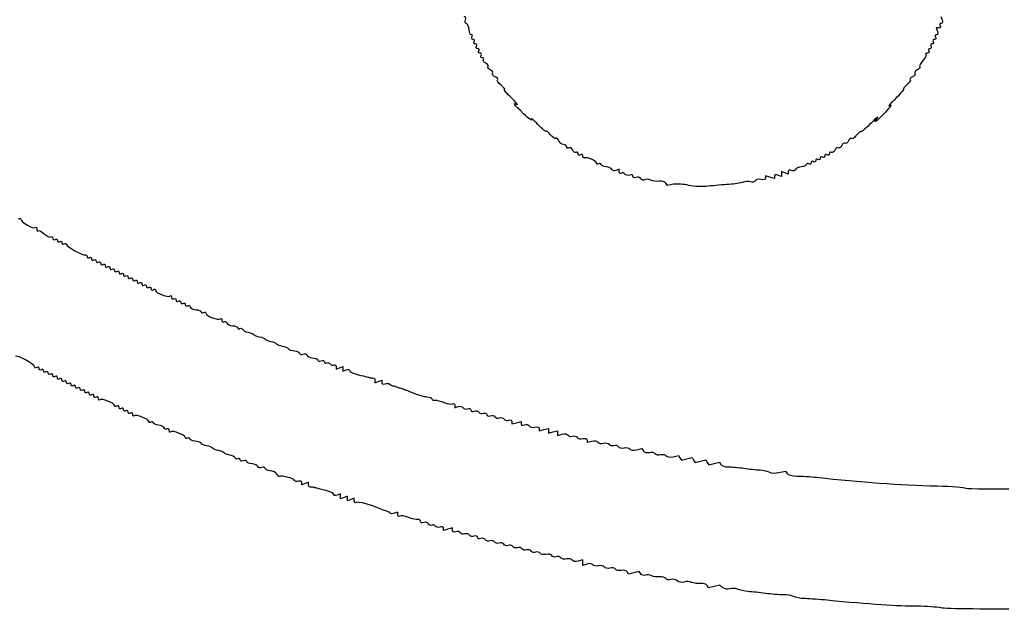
# Model space of a CAD drawing. Extents: x 13 to 550, y 14 to 551.
# Drawn here: x 156.2 to 277.6, y 13.7 to 86.5 of the extents above; entities that cross this region are included whole.
import ezdxf

# ---------------------------------------------------------------- set-up
doc = ezdxf.new("R2010")
doc.units = 0
doc.layers.get('0').update_dxf_attribs({"linetype": 'CONTINUOUS'})

msp = doc.modelspace()

# ---------------------------------------------------------------- linework, layer by layer
at = {"color": 7}
for p, q in [((270.026305, 86.924444), (270.188755, 86.501111)), ((269.790934, 85.513333), (269.461861, 85.513333)), ((269.461861, 85.513333), (269.62431, 85.09)), ((230.293333, 68.075951), (229.888234, 67.920503)), ((230.293333, 67.74688), (230.293333, 68.075951)), ((248.92, 67.087129), (248.355556, 67.234731)), ((248.355556, 67.234731), (248.355556, 66.946018)), ((249.484444, 66.939499), (248.92, 67.087129)), ((249.484444, 67.225503), (249.484444, 66.939499)), ((250.331111, 67.186612), (249.907778, 67.34906)), ((250.754444, 67.631282), (250.331111, 67.793729)), ((250.331111, 67.793729), (250.331111, 67.490171)), ((250.331111, 67.490171), (250.331111, 67.186612)), ((251.177778, 67.468835), (250.754444, 67.631282)), ((251.177778, 67.772393), (251.177778, 67.468835)), ((236.241886, 66.058486), (236.062876, 66.34813)), ((237.007053, 66.20606), (236.241886, 66.058486)), ((238.901111, 66.073556), (238.901111, 66.073556)), ((195.297778, 43.730898), (195.297778, 43.401827)), ((195.721111, 43.564274), (196.144444, 43.726721)), ((196.144444, 43.726721), (196.144444, 43.423163)), ((195.297778, 43.401827), (195.721111, 43.564274)), ((196.144444, 43.423163), (196.144444, 43.119604)), ((196.144444, 43.119604), (196.567778, 43.282052)), ((200.095556, 42.020913), (200.095556, 41.708493)), ((200.095556, 41.708493), (200.518889, 41.87094)), ((200.518889, 41.87094), (200.942222, 42.033388)), ((200.942222, 42.033388), (200.942222, 41.729829)), ((209.973333, 38.93312), (209.973333, 38.604049)), ((209.973333, 38.604049), (210.387627, 38.763025)), ((217.028889, 36.929342), (217.028889, 36.623046)), ((217.028889, 36.623046), (217.593333, 36.770649)), ((217.593333, 36.770649), (218.157778, 36.918279)), ((218.157778, 36.918279), (218.157778, 36.632275)), ((220.415556, 36.065093), (220.415556, 35.77638)), ((220.415556, 35.77638), (220.98, 35.923982)), ((220.98, 35.923982), (221.544444, 36.071612)), ((221.544444, 36.071612), (221.544444, 35.782871)), ((221.544444, 35.782871), (221.544444, 35.494158)), ((221.544444, 35.494158), (222.108889, 35.64176)), ((222.108889, 35.64176), (222.673333, 35.78939)), ((222.673333, 35.78939), (222.673333, 35.500649)), ((222.673333, 35.500649), (222.673333, 35.211935)), ((222.673333, 35.211935), (223.237496, 35.359481)), ((226.342222, 34.653982), (226.342222, 34.365269)), ((226.342222, 34.365269), (226.906384, 34.512814)), ((232.423493, 33.421489), (233.080964, 33.586505)), ((233.080964, 33.586505), (233.271221, 33.278685)), ((236.939049, 32.574823), (237.596519, 32.739838)), ((237.596519, 32.739838), (237.785715, 32.433712)), ((237.785715, 32.433712), (237.974911, 32.127585)), ((237.974911, 32.127585), (238.632382, 32.2926)), ((238.632382, 32.2926), (239.289852, 32.457616)), ((239.289852, 32.457616), (239.479049, 32.151489)), ((239.479049, 32.151489), (239.668245, 31.845363)), ((239.668245, 31.845363), (240.325715, 32.010378)), ((240.325715, 32.010378), (240.983186, 32.175394)), ((240.983186, 32.175394), (241.172382, 31.869267)), ((241.172382, 31.869267), (241.361578, 31.563141)), ((241.361578, 31.563141), (242.019049, 31.728156)), ((242.019049, 31.728156), (242.676519, 31.893171)), ((242.676519, 31.893171), (242.853478, 31.606857)), ((250.028908, 30.616708), (250.84182, 30.79527)), ((250.84182, 30.79527), (251.029761, 30.491176)), ((191.064444, 29.086612), (191.064444, 29.390171)), ((191.487778, 29.24906), (191.064444, 29.086612)), ((191.911111, 29.411507), (191.487778, 29.24906)), ((191.911111, 29.099087), (191.911111, 29.411507)), ((195.862222, 28.000396), (195.438889, 27.837948)), ((195.862222, 27.696837), (195.862222, 28.000396)), ((195.862222, 27.393279), (195.862222, 27.696837)), ((196.285556, 27.555726), (195.862222, 27.393279)), ((196.708889, 27.718173), (196.285556, 27.555726)), ((196.708889, 27.414615), (196.708889, 27.718173)), ((196.708889, 27.111057), (196.708889, 27.414615)), ((197.132222, 27.273504), (196.708889, 27.111057)), ((197.555556, 27.435951), (197.132222, 27.273504)), ((197.555556, 27.10688), (197.555556, 27.435951)), ((202.917778, 25.742618), (202.522037, 25.590754)), ((202.917778, 25.413547), (202.917778, 25.742618)), ((208.562222, 23.477276), (208.562222, 23.76328)), ((209.126667, 23.624907), (208.562222, 23.477276)), ((209.691111, 23.772509), (209.126667, 23.624907)), ((209.691111, 23.466213), (209.691111, 23.772509)), ((225.777778, 19.821398), (225.213616, 19.673852)), ((225.777778, 19.487219), (225.777778, 19.821398)), ((225.777778, 19.153068), (225.777778, 19.487219)), ((226.31847, 19.324687), (225.777778, 19.153068)), ((231.456814, 18.060162), (231.266557, 18.367982)), ((232.114285, 18.225177), (231.456814, 18.060162)), ((232.771755, 18.390193), (232.114285, 18.225177)), ((232.952694, 18.097415), (232.771755, 18.390193)), ((241.334592, 16.366829), (241.149228, 16.666746)), ((242.026516, 16.54048), (241.334592, 16.366829)), ((242.71844, 16.714131), (242.026516, 16.54048)), ((243.102339, 16.395531), (242.71844, 16.714131)), ((270.029573, 13.897243), (270.029714, 13.897356))]:
    msp.add_line(p, q, dxfattribs=at)
for points in [[(211.289384, 86.519343), (211.37488, 86.742157), (211.308236, 86.924444), (211.141273, 86.924444)], [(211.412839, 86.021277), (211.25944, 86.072416), (211.203884, 86.296528), (211.289384, 86.519343)], [(270.188755, 86.501111), (270.278101, 86.268278), (270.220694, 86.077778), (270.061182, 86.077778)], [(211.739266, 85.29749), (211.713132, 85.644426), (211.566238, 85.970138), (211.412839, 86.021277)], [(212.025603, 84.666667), (211.894251, 84.666667), (211.765399, 84.950526), (211.739266, 85.29749)], [(269.62431, 85.09), (269.713656, 84.857167), (269.65625, 84.666667), (269.496738, 84.666667)], [(269.945584, 85.795556), (270.041517, 85.640333), (269.971915, 85.513333), (269.790934, 85.513333)], [(270.061182, 86.077778), (269.90167, 86.077778), (269.849651, 85.950778), (269.945584, 85.795556)], [(212.231111, 84.102222), (212.057567, 84.102222), (211.994067, 84.229222), (212.09, 84.384444)], [(212.09, 84.384444), (212.185933, 84.539667), (212.156954, 84.666667), (212.025603, 84.666667)], [(212.372222, 83.82), (212.468155, 83.975222), (212.404655, 84.102222), (212.231111, 84.102222)], [(212.513333, 83.537778), (212.339789, 83.537778), (212.276289, 83.664778), (212.372222, 83.82)], [(269.098917, 83.82), (269.19485, 83.664778), (269.13135, 83.537778), (268.957806, 83.537778)], [(269.240028, 84.102222), (269.066484, 84.102222), (269.002984, 83.975222), (269.098917, 83.82)], [(269.381139, 84.384444), (269.477072, 84.229222), (269.413572, 84.102222), (269.240028, 84.102222)], [(269.496738, 84.666667), (269.337226, 84.666667), (269.285206, 84.539667), (269.381139, 84.384444)], [(212.654444, 83.255556), (212.750377, 83.410778), (212.686877, 83.537778), (212.513333, 83.537778)], [(212.795556, 82.973333), (212.622011, 82.973333), (212.558511, 83.100333), (212.654444, 83.255556)], [(212.936667, 82.691111), (213.0326, 82.846333), (212.9691, 82.973333), (212.795556, 82.973333)], [(213.077778, 82.408889), (212.904234, 82.408889), (212.840734, 82.535889), (212.936667, 82.691111)], [(268.534473, 82.691111), (268.630406, 82.535889), (268.55324, 82.408889), (268.36298, 82.408889)], [(268.675584, 82.973333), (268.50204, 82.973333), (268.43854, 82.846333), (268.534473, 82.691111)], [(268.816695, 83.255556), (268.912628, 83.100333), (268.849128, 82.973333), (268.675584, 82.973333)], [(268.957806, 83.537778), (268.784262, 83.537778), (268.720762, 83.410778), (268.816695, 83.255556)], [(213.218889, 82.126667), (213.314822, 82.281889), (213.251322, 82.408889), (213.077778, 82.408889)], [(213.36, 81.844444), (213.186456, 81.844444), (213.122956, 81.971444), (213.218889, 82.126667)], [(213.519388, 81.591799), (213.605268, 81.730765), (213.533555, 81.844444), (213.36, 81.844444)], [(213.802843, 81.170441), (213.561061, 81.263236), (213.433508, 81.452833), (213.519388, 81.591799)], [(267.821681, 81.489437), (267.525952, 81.172022), (267.342372, 80.817833), (267.413723, 80.702376)], [(268.18822, 82.237749), (268.282352, 82.1436), (268.11741, 81.806881), (267.821681, 81.489437)], [(268.36298, 82.408889), (268.172726, 82.408889), (268.094085, 82.33187), (268.18822, 82.237749)], [(214.085066, 80.747108), (214.171623, 80.887175), (214.044623, 81.077675), (213.802843, 81.170441)], [(214.367288, 80.323775), (214.125505, 80.416569), (213.998505, 80.607069), (214.085066, 80.747108)], [(214.64951, 79.900441), (214.736068, 80.040508), (214.609068, 80.231008), (214.367288, 80.323775)], [(267.103852, 80.323775), (266.862072, 80.231008), (266.735072, 80.040508), (266.821629, 79.900441)], [(267.413723, 80.702376), (267.485074, 80.586947), (267.345634, 80.416569), (267.103852, 80.323775)], [(214.954237, 79.468472), (214.700079, 79.566008), (214.56295, 79.760403), (214.64951, 79.900441)], [(215.246839, 79.121649), (215.340065, 79.214895), (215.208395, 79.370964), (214.954237, 79.468472)], [(215.700333, 78.432124), (215.357685, 78.718156), (215.153613, 79.028431), (215.246839, 79.121649)], [(266.231915, 79.114029), (266.329329, 79.016634), (266.188757, 78.775842), (265.919531, 78.578992)], [(266.516903, 79.468472), (266.262745, 79.370964), (266.1345, 79.211452), (266.231915, 79.114029)], [(266.821629, 79.900441), (266.90819, 79.760403), (266.771061, 79.566008), (266.516903, 79.468472)], [(216.115813, 77.902731), (216.229949, 77.907811), (216.042985, 78.14612), (215.700333, 78.432124)], [(216.962479, 76.880438), (216.382673, 77.437544), (216.001673, 77.897567), (216.115813, 77.902731)], [(265.430028, 77.984548), (265.430028, 77.854471), (264.922028, 77.255539), (264.301139, 76.653616)], [(265.919531, 78.578992), (265.650305, 78.382114), (265.430028, 78.114624), (265.430028, 77.984548)], [(217.663889, 76.050422), (217.857917, 75.949838), (217.542282, 76.323359), (216.962479, 76.880438)], [(264.301139, 76.653616), (263.68025, 76.051692), (263.42625, 75.729112), (263.736695, 75.9368)], [(218.481464, 74.916707), (217.269579, 76.071928), (217.058906, 76.364056), (217.663889, 76.050422)], [(263.736695, 75.9368), (264.047139, 76.144459), (263.799114, 75.780646), (263.185529, 75.128289)], [(219.444133, 74.224444), (219.558359, 73.991611), (219.125159, 74.303128), (218.481464, 74.916707)], [(220.249332, 73.593593), (219.692245, 74.17339), (219.329903, 74.457278), (219.444133, 74.224444)], [(262.188088, 74.436111), (262.38331, 74.70775), (262.050553, 74.422), (261.448629, 73.801111)], [(263.185529, 75.128289), (262.026668, 73.896248), (261.574653, 73.582558), (262.188088, 74.436111)], [(221.271612, 72.746926), (221.266447, 72.632796), (220.806422, 73.013796), (220.249332, 73.593593)], [(221.801021, 72.331439), (221.515009, 72.674085), (221.276776, 72.861057), (221.271612, 72.746926)], [(261.448629, 73.801111), (260.846708, 73.180222), (260.247793, 72.672222), (260.117709, 72.672222)], [(222.490544, 71.877964), (222.397317, 71.784718), (222.087031, 71.988793), (221.801021, 72.331439)], [(222.837996, 71.583719), (222.740124, 71.838764), (222.58377, 71.971182), (222.490544, 71.877964)], [(258.98821, 71.870344), (258.890795, 71.967739), (258.731295, 71.839497), (258.633764, 71.585356)], [(259.523261, 72.182708), (259.3264, 71.913496), (259.085625, 71.772921), (258.98821, 71.870344)], [(260.117709, 72.672222), (259.987627, 72.672222), (259.720125, 72.451948), (259.523261, 72.182708)], [(223.409084, 71.12), (223.192856, 71.12), (222.935868, 71.328675), (222.837996, 71.583719)], [(223.802222, 70.821127), (223.802222, 70.985493), (223.625308, 71.12), (223.409084, 71.12)], [(224.086437, 70.697908), (223.93012, 70.601276), (223.802222, 70.656732), (223.802222, 70.821127)], [(224.539344, 70.433946), (224.446564, 70.675726), (224.242757, 70.794513), (224.086437, 70.697908)], [(224.960682, 70.15051), (224.821727, 70.06463), (224.632122, 70.192166), (224.539344, 70.433946)], [(256.931795, 70.433946), (256.839017, 70.192166), (256.649412, 70.06463), (256.510457, 70.15051)], [(257.355128, 70.716168), (257.215076, 70.802726), (257.024576, 70.675726), (256.931795, 70.433946)], [(257.778462, 70.99839), (257.685684, 70.756611), (257.495184, 70.629611), (257.355128, 70.716168)], [(258.201795, 71.280613), (258.061742, 71.36717), (257.871242, 71.24017), (257.778462, 70.99839)], [(258.633764, 71.585356), (258.536237, 71.331187), (258.341851, 71.194055), (258.201795, 71.280613)], [(225.213333, 69.991111), (225.213333, 70.16465), (225.09964, 70.23639), (224.960682, 70.15051)], [(225.495556, 69.85), (225.340333, 69.754073), (225.213333, 69.817573), (225.213333, 69.991111)], [(225.777778, 69.72554), (225.777778, 69.889934), (225.650778, 69.945927), (225.495556, 69.85)], [(225.989444, 69.482575), (225.873028, 69.451841), (225.777778, 69.561174), (225.777778, 69.72554)], [(227.471111, 68.826549), (227.471111, 69.107219), (226.386458, 69.587449), (225.989444, 69.482575)], [(254.846667, 69.285556), (254.691444, 69.381483), (254.564444, 69.317983), (254.564444, 69.144444)], [(255.128889, 69.426667), (255.128889, 69.253128), (255.001889, 69.189628), (254.846667, 69.285556)], [(255.411111, 69.567778), (255.255889, 69.663705), (255.128889, 69.600205), (255.128889, 69.426667)], [(255.693333, 69.708889), (255.693333, 69.53535), (255.566333, 69.47185), (255.411111, 69.567778)], [(255.975556, 69.85), (255.820333, 69.945927), (255.693333, 69.882427), (255.693333, 69.708889)], [(256.257778, 69.991111), (256.257778, 69.817573), (256.130778, 69.754073), (255.975556, 69.85)], [(256.510457, 70.15051), (256.371471, 70.23639), (256.257778, 70.16465), (256.257778, 69.991111)], [(227.753333, 68.721111), (227.598111, 68.625184), (227.471111, 68.672625), (227.471111, 68.826549)], [(228.035556, 68.656708), (228.035556, 68.788054), (227.908556, 68.817038), (227.753333, 68.721111)], [(228.666376, 68.370365), (228.319426, 68.396612), (228.035556, 68.525362), (228.035556, 68.656708)], [(229.390166, 68.043947), (229.339033, 68.197363), (229.013326, 68.344232), (228.666376, 68.370365)], [(229.888234, 67.920503), (229.665428, 67.83499), (229.441299, 67.890559), (229.390166, 68.043947)], [(251.582877, 67.920503), (251.360074, 68.005988), (251.177778, 67.939356), (251.177778, 67.772393)], [(252.080945, 68.043947), (252.029812, 67.890559), (251.805683, 67.83499), (251.582877, 67.920503)], [(252.804735, 68.370365), (252.457785, 68.344119), (252.132078, 68.197363), (252.080945, 68.043947)], [(253.435556, 68.656708), (253.435556, 68.525362), (253.151685, 68.396499), (252.804735, 68.370365)], [(253.717778, 68.721111), (253.562556, 68.817038), (253.435556, 68.788054), (253.435556, 68.656708)], [(254, 68.862222), (254, 68.688684), (253.873, 68.625184), (253.717778, 68.721111)], [(254.282222, 69.003333), (254.127, 69.099261), (254, 69.035761), (254, 68.862222)], [(254.564444, 69.144444), (254.564444, 68.970906), (254.437444, 68.907406), (254.282222, 69.003333)], [(230.556054, 67.580171), (230.411559, 67.490876), (230.293333, 67.565778), (230.293333, 67.74688)], [(230.988427, 67.468044), (230.895119, 67.619005), (230.700552, 67.669466), (230.556054, 67.580171)], [(231.572373, 67.352531), (231.34451, 67.26507), (231.081732, 67.317056), (230.988427, 67.468044)], [(231.986667, 67.207948), (231.986667, 67.374911), (231.800233, 67.439963), (231.572373, 67.352531)], [(232.381453, 67.055887), (232.16432, 66.972547), (231.986667, 67.040929), (231.986667, 67.207948)], [(232.965399, 66.901314), (232.861361, 67.069631), (232.598587, 67.139199), (232.381453, 67.055887)], [(233.430795, 66.76596), (233.278863, 66.672065), (233.069435, 66.732968), (232.965399, 66.901314)], [(234.187405, 66.728594), (233.923197, 66.843035), (233.582724, 66.859856), (233.430795, 66.76596)], [(247.822963, 66.796553), (247.530036, 66.873176), (247.208469, 66.803326), (247.108368, 66.641359)], [(248.355556, 66.946018), (248.355556, 66.787212), (248.11589, 66.719958), (247.822963, 66.796553)], [(249.907778, 67.34906), (249.674944, 67.438411), (249.484444, 67.382813), (249.484444, 67.225503)], [(235.275823, 66.579157), (234.941398, 66.546899), (234.45161, 66.614153), (234.187405, 66.728594)], [(236.062876, 66.34813), (235.964422, 66.507445), (235.610248, 66.611387), (235.275823, 66.579157)], [(238.901111, 66.073556), (238.280222, 66.227593), (237.427897, 66.287255), (237.007053, 66.20606)], [(241.3, 65.966255), (240.6015, 65.871203), (239.522, 65.919491), (238.901111, 66.073556)], [(243.84, 66.194376), (243.1415, 66.163952), (241.9985, 66.06128), (241.3, 65.966255)], [(245.603889, 66.457266), (245.33225, 66.343107), (244.5385, 66.224799), (243.84, 66.194376)], [(246.512072, 66.505864), (246.284211, 66.593297), (245.875528, 66.571424), (245.603889, 66.457266)], [(247.108368, 66.641359), (247.008269, 66.479392), (246.739935, 66.418404), (246.512072, 66.505864)], [(156.068889, 61.947778), (156.224111, 62.043705), (156.351111, 62.015088), (156.351111, 61.884165)], [(156.351111, 61.884165), (156.351111, 61.544934), (157.928945, 60.656357), (158.145954, 60.873358)], [(158.145954, 60.873358), (158.245347, 60.972756), (158.326667, 60.884647), (158.326667, 60.677778)], [(158.326667, 60.677778), (158.326667, 60.470824), (158.403685, 60.378509), (158.49782, 60.47263)], [(158.49782, 60.47263), (158.591956, 60.56678), (158.928689, 60.401821), (159.246116, 60.106108)], [(159.246116, 60.106108), (159.563545, 59.810368), (159.931027, 59.635023), (160.06274, 59.716416)], [(160.06274, 59.716416), (160.194456, 59.797809), (160.302222, 59.722343), (160.302222, 59.548889)], [(160.302222, 59.548889), (160.302222, 59.37535), (160.429222, 59.31185), (160.584444, 59.407778)], [(160.584444, 59.407778), (160.739667, 59.503705), (160.866667, 59.440205), (160.866667, 59.266667)], [(160.866667, 59.266667), (160.866667, 59.093128), (160.993667, 59.029628), (161.148889, 59.125556)], [(161.148889, 59.125556), (161.304111, 59.221483), (161.431111, 59.157983), (161.431111, 58.984444)], [(161.431111, 58.984444), (161.431111, 58.810906), (161.558111, 58.747406), (161.713333, 58.843333)], [(161.713333, 58.843333), (161.868556, 58.939261), (161.995556, 58.912139), (161.995556, 58.783051)], [(161.995556, 58.783051), (161.995556, 58.502409), (163.983944, 57.401827), (164.308618, 57.502778)], [(164.308618, 57.502778), (164.433433, 57.541583), (164.535556, 57.438826), (164.535556, 57.27446)], [(164.535556, 57.27446), (164.535556, 57.110066), (164.662556, 57.054073), (164.817778, 57.15)], [(164.817778, 57.15), (164.973, 57.245927), (165.1, 57.182427), (165.1, 57.008889)], [(165.1, 57.008889), (165.1, 56.83535), (165.227, 56.77185), (165.382222, 56.867778)], [(165.382222, 56.867778), (165.537444, 56.963705), (165.664444, 56.900205), (165.664444, 56.726667)], [(165.664444, 56.726667), (165.664444, 56.553128), (165.791444, 56.489628), (165.946667, 56.585556)], [(165.946667, 56.585556), (166.101889, 56.681483), (166.228889, 56.617983), (166.228889, 56.444444)], [(166.228889, 56.444444), (166.228889, 56.270906), (166.355889, 56.207406), (166.511111, 56.303333)], [(166.511111, 56.303333), (166.666333, 56.399261), (166.793333, 56.335761), (166.793333, 56.162222)], [(166.793333, 56.162222), (166.793333, 55.988684), (166.920333, 55.925184), (167.075556, 56.021111)], [(167.075556, 56.021111), (167.230778, 56.117038), (167.357778, 56.053538), (167.357778, 55.88)], [(167.357778, 55.88), (167.357778, 55.706462), (167.484778, 55.642962), (167.64, 55.738889)], [(167.64, 55.738889), (167.795222, 55.834816), (167.922222, 55.771316), (167.922222, 55.597778)], [(167.922222, 55.597778), (167.922222, 55.424239), (168.049222, 55.360739), (168.204444, 55.456667)], [(168.204444, 55.456667), (168.359667, 55.552594), (168.486667, 55.489094), (168.486667, 55.315556)], [(168.486667, 55.315556), (168.486667, 55.142017), (168.613667, 55.078517), (168.768889, 55.174444)], [(168.768889, 55.174444), (168.924111, 55.270372), (169.051111, 55.206872), (169.051111, 55.033333)], [(169.051111, 55.033333), (169.051111, 54.859795), (169.178111, 54.796295), (169.333333, 54.892222)], [(169.333333, 54.892222), (169.488556, 54.98815), (169.615556, 54.92465), (169.615556, 54.751111)], [(169.615556, 54.751111), (169.615556, 54.577573), (169.742556, 54.514073), (169.897778, 54.61)], [(169.897778, 54.61), (170.053, 54.705927), (170.18, 54.642427), (170.18, 54.468889)], [(170.18, 54.468889), (170.18, 54.29535), (170.307, 54.23185), (170.462222, 54.327778)], [(170.462222, 54.327778), (170.617444, 54.423705), (170.744444, 54.360205), (170.744444, 54.186667)], [(170.744444, 54.186667), (170.744444, 54.013128), (170.871444, 53.949628), (171.026667, 54.045556)], [(171.026667, 54.045556), (171.181889, 54.141483), (171.308889, 54.077983), (171.308889, 53.904444)], [(171.308889, 53.904444), (171.308889, 53.730906), (171.435889, 53.667406), (171.591111, 53.763333)], [(171.591111, 53.763333), (171.746333, 53.859261), (171.873333, 53.795761), (171.873333, 53.622222)], [(171.873333, 53.622222), (171.873333, 53.448684), (172.000333, 53.385184), (172.155556, 53.481111)], [(172.155556, 53.481111), (172.310778, 53.577038), (172.437778, 53.513538), (172.437778, 53.34)], [(172.437778, 53.34), (172.437778, 53.166462), (172.564778, 53.102962), (172.72, 53.198889)], [(172.72, 53.198889), (172.875222, 53.294816), (173.002222, 53.251241), (173.002222, 53.10203)], [(173.002222, 53.10203), (173.002222, 52.777334), (174.576602, 52.186219), (174.812675, 52.422298)], [(174.812675, 52.422298), (174.90348, 52.513117), (174.977778, 52.431894), (174.977778, 52.241478)], [(174.977778, 52.241478), (174.977778, 52.051232), (175.104778, 51.974073), (175.26, 52.07)], [(175.26, 52.07), (175.415222, 52.165927), (175.542222, 52.102427), (175.542222, 51.928889)], [(175.542222, 51.928889), (175.542222, 51.75535), (175.669222, 51.69185), (175.824444, 51.787778)], [(175.824444, 51.787778), (175.979667, 51.883705), (176.106667, 51.820205), (176.106667, 51.646667)], [(176.106667, 51.646667), (176.106667, 51.473128), (176.233667, 51.409628), (176.388889, 51.505556)], [(176.388889, 51.505556), (176.544111, 51.601483), (176.671111, 51.537983), (176.671111, 51.364444)], [(176.671111, 51.364444), (176.671111, 51.190906), (176.787265, 51.120689), (176.929229, 51.208432)], [(176.929229, 51.208432), (177.071192, 51.296175), (177.231825, 51.234396), (177.286186, 51.071441)], [(177.286186, 51.071441), (177.340548, 50.908345), (177.668896, 50.753546), (178.015846, 50.727412)], [(178.015846, 50.727412), (178.362796, 50.701166), (178.646667, 50.572416), (178.646667, 50.44107)], [(178.646667, 50.44107), (178.646667, 50.309724), (178.773667, 50.280739), (178.928889, 50.376667)], [(178.928889, 50.376667), (179.084111, 50.472594), (179.211111, 50.429019), (179.211111, 50.279808)], [(179.211111, 50.279808), (179.211111, 49.955111), (180.785491, 49.363997), (181.021564, 49.600076)], [(181.021564, 49.600076), (181.112369, 49.690895), (181.186667, 49.609671), (181.186667, 49.419256)], [(181.186667, 49.419256), (181.186667, 49.22901), (181.302821, 49.145134), (181.444784, 49.232876)], [(181.444784, 49.232876), (181.586748, 49.320619), (181.74738, 49.258841), (181.801742, 49.095886)], [(181.801742, 49.095886), (181.856103, 48.93279), (182.184452, 48.777991), (182.531402, 48.751857)], [(182.531402, 48.751857), (182.878352, 48.72561), (183.162222, 48.59686), (183.162222, 48.465514)], [(183.162222, 48.465514), (183.162222, 48.334168), (183.278376, 48.298467), (183.42034, 48.38621)], [(183.42034, 48.38621), (183.562303, 48.473953), (183.721053, 48.429587), (183.773118, 48.287601)], [(183.773118, 48.287601), (183.825182, 48.145644), (184.121778, 47.986103), (184.432222, 47.933074)], [(184.432222, 47.933074), (184.742667, 47.880044), (185.060167, 47.754117), (185.137778, 47.653194)], [(185.137778, 47.653194), (185.215389, 47.5523), (185.532889, 47.4253), (185.843333, 47.370972)], [(185.843333, 47.370972), (186.153778, 47.316672), (186.471278, 47.189672), (186.548889, 47.08875)], [(186.548889, 47.08875), (186.6265, 46.987855), (186.944, 46.860855), (187.254444, 46.806527)], [(187.254444, 46.806527), (187.564889, 46.752228), (187.882389, 46.625228), (187.96, 46.524305)], [(187.96, 46.524305), (188.037611, 46.423411), (188.355111, 46.296411), (188.665556, 46.242083)], [(188.665556, 46.242083), (188.976, 46.187783), (189.304927, 46.041733), (189.396505, 45.917527)], [(158.044444, 43.675808), (158.044444, 44.021079), (155.910607, 45.185415), (155.687228, 44.962036)], [(189.396505, 45.917527), (189.488081, 45.79335), (189.837331, 45.671063), (190.172617, 45.645804)], [(190.172617, 45.645804), (190.507899, 45.620404), (190.782222, 45.48632), (190.782222, 45.347523)], [(190.782222, 45.347523), (190.782222, 45.208726), (190.964518, 45.165123), (191.187321, 45.250608)], [(191.187321, 45.250608), (191.410127, 45.336121), (191.634257, 45.280552), (191.68539, 45.127164)], [(191.68539, 45.127164), (191.736523, 44.973748), (192.06223, 44.82688), (192.40918, 44.800746)], [(192.40918, 44.800746), (192.75613, 44.774499), (193.04, 44.639653), (193.04, 44.500856)], [(193.04, 44.500856), (193.04, 44.36206), (193.2305, 44.321589), (193.463333, 44.41094)], [(193.463333, 44.41094), (193.696167, 44.500292), (193.886667, 44.442888), (193.886667, 44.283376)], [(193.886667, 44.283376), (193.886667, 44.123864), (194.004892, 44.066432), (194.149387, 44.155727)], [(194.149387, 44.155727), (194.293885, 44.245022), (194.493159, 44.186941), (194.592222, 44.026667)], [(194.592222, 44.026667), (194.691285, 43.866393), (194.890559, 43.808311), (195.035057, 43.897606)], [(195.035057, 43.897606), (195.179552, 43.986902), (195.297778, 43.912), (195.297778, 43.730898)], [(158.326667, 43.603333), (158.171444, 43.507406), (158.044444, 43.540031), (158.044444, 43.675808)], [(158.608889, 43.462222), (158.608889, 43.635761), (158.481889, 43.699261), (158.326667, 43.603333)], [(158.891111, 43.321111), (158.735889, 43.225184), (158.608889, 43.288684), (158.608889, 43.462222)], [(159.173333, 43.18), (159.173333, 43.353538), (159.046333, 43.417038), (158.891111, 43.321111)], [(159.455556, 43.038889), (159.300333, 42.942962), (159.173333, 43.006462), (159.173333, 43.18)], [(159.737778, 42.897778), (159.737778, 43.071316), (159.610778, 43.134816), (159.455556, 43.038889)], [(160.02, 42.756667), (159.864778, 42.660739), (159.737778, 42.724239), (159.737778, 42.897778)], [(160.302222, 42.615556), (160.302222, 42.789094), (160.175222, 42.852594), (160.02, 42.756667)], [(160.584444, 42.474444), (160.429222, 42.378517), (160.302222, 42.442017), (160.302222, 42.615556)], [(160.866667, 42.333333), (160.866667, 42.506872), (160.739667, 42.570372), (160.584444, 42.474444)], [(196.567778, 43.282052), (196.800611, 43.371403), (196.991111, 43.331582), (196.991111, 43.193575)], [(196.991111, 43.193575), (196.991111, 43.05554), (197.403861, 42.844466), (197.908333, 42.724465)], [(197.908333, 42.724465), (199.230271, 42.410041), (199.228654, 42.410465), (199.460556, 42.335196)], [(161.148889, 42.192222), (160.993667, 42.096295), (160.866667, 42.159795), (160.866667, 42.333333)], [(161.431111, 42.051111), (161.431111, 42.22465), (161.304111, 42.28815), (161.148889, 42.192222)], [(161.713333, 41.91), (161.558111, 41.814073), (161.431111, 41.877573), (161.431111, 42.051111)], [(161.995556, 41.768889), (161.995556, 41.942427), (161.868556, 42.005927), (161.713333, 41.91)], [(162.277778, 41.627778), (162.122556, 41.53185), (161.995556, 41.59535), (161.995556, 41.768889)], [(162.56, 41.486667), (162.56, 41.660205), (162.433, 41.723705), (162.277778, 41.627778)], [(162.842222, 41.345556), (162.687, 41.249628), (162.56, 41.313128), (162.56, 41.486667)], [(163.124444, 41.204444), (163.124444, 41.377983), (162.997444, 41.441483), (162.842222, 41.345556)], [(199.460556, 42.335196), (199.576972, 42.297406), (199.767472, 42.281517), (199.883889, 42.299918)], [(199.883889, 42.299918), (200.000306, 42.318263), (200.095556, 42.192758), (200.095556, 42.020913)], [(200.942222, 41.729829), (200.942222, 41.562867), (201.120307, 41.494625), (201.337963, 41.578135)], [(201.337963, 41.578135), (201.555621, 41.661673), (201.820204, 41.643498), (201.925928, 41.537777)], [(201.925928, 41.537777), (202.031648, 41.432057), (202.234566, 41.329666), (202.376851, 41.310278)], [(202.376851, 41.310278), (202.519139, 41.290804), (202.699056, 41.24325), (202.776667, 41.204444)], [(163.406667, 41.063333), (163.251444, 40.967406), (163.124444, 41.030906), (163.124444, 41.204444)], [(163.688889, 40.922222), (163.688889, 41.095761), (163.561889, 41.159261), (163.406667, 41.063333)], [(163.971111, 40.781111), (163.815889, 40.685184), (163.688889, 40.748684), (163.688889, 40.922222)], [(164.253333, 40.64), (164.253333, 40.813538), (164.126333, 40.877038), (163.971111, 40.781111)], [(164.535556, 40.498889), (164.380333, 40.402962), (164.253333, 40.466462), (164.253333, 40.64)], [(164.817778, 40.357778), (164.817778, 40.531316), (164.690778, 40.594816), (164.535556, 40.498889)], [(165.1, 40.216667), (164.944778, 40.120739), (164.817778, 40.184239), (164.817778, 40.357778)], [(165.382222, 40.075556), (165.382222, 40.249094), (165.255222, 40.312594), (165.1, 40.216667)], [(165.664444, 39.934444), (165.509222, 39.838517), (165.382222, 39.902017), (165.382222, 40.075556)], [(202.776667, 41.204444), (202.854278, 41.165639), (203.044778, 41.102139), (203.2, 41.063333)], [(203.2, 41.063333), (203.355222, 41.024528), (203.545722, 40.961028), (203.623333, 40.922222)], [(203.623333, 40.922222), (203.700944, 40.883417), (203.859694, 40.825138), (203.976111, 40.792739)], [(203.976111, 40.792739), (204.092528, 40.76034), (204.568778, 40.573311), (205.034444, 40.377166)], [(205.034444, 40.377166), (205.500111, 40.181022), (206.166771, 40.001162), (206.515911, 39.977483)], [(165.946667, 39.762966), (165.946667, 39.953212), (165.819667, 40.030372), (165.664444, 39.934444)], [(166.111769, 39.582146), (166.020964, 39.491327), (165.946667, 39.572551), (165.946667, 39.762966)], [(167.922222, 38.902414), (167.922222, 39.227111), (166.347843, 39.818225), (166.111769, 39.582146)], [(168.204444, 38.805556), (168.049222, 38.709628), (167.922222, 38.753203), (167.922222, 38.902414)], [(168.486667, 38.664444), (168.486667, 38.837983), (168.359667, 38.901483), (168.204444, 38.805556)], [(206.515911, 39.977483), (206.865053, 39.953777), (207.150803, 39.833635), (207.150911, 39.710416)], [(207.150911, 39.710416), (207.151021, 39.587198), (207.309861, 39.512296), (207.503889, 39.54399)], [(207.503889, 39.54399), (207.697917, 39.575684), (208.216573, 39.453368), (208.656462, 39.272125)], [(208.656462, 39.272125), (209.096348, 39.09091), (209.572598, 39.014541), (209.714795, 39.102425)], [(209.714795, 39.102425), (209.85699, 39.190309), (209.973333, 39.113996), (209.973333, 38.93312)], [(168.768889, 38.523333), (168.613667, 38.427406), (168.486667, 38.490906), (168.486667, 38.664444)], [(169.051111, 38.382222), (169.051111, 38.555761), (168.924111, 38.619261), (168.768889, 38.523333)], [(169.333333, 38.241111), (169.178111, 38.145184), (169.051111, 38.208684), (169.051111, 38.382222)], [(169.615556, 38.1), (169.615556, 38.273538), (169.488556, 38.337038), (169.333333, 38.241111)], [(169.897778, 37.958889), (169.742556, 37.862962), (169.615556, 37.926462), (169.615556, 38.1)], [(170.18, 37.787411), (170.18, 37.977657), (170.053, 38.054816), (169.897778, 37.958889)], [(170.345103, 37.606591), (170.254298, 37.515772), (170.18, 37.596995), (170.18, 37.787411)], [(172.155556, 36.926859), (172.155556, 37.251555), (170.581176, 37.84267), (170.345103, 37.606591)], [(210.387627, 38.763025), (210.61549, 38.850485), (210.882337, 38.791896), (210.980621, 38.632892)], [(210.980621, 38.632892), (211.078902, 38.47386), (211.336969, 38.411912), (211.554102, 38.495224)], [(211.554102, 38.495224), (211.771236, 38.578564), (211.948889, 38.510182), (211.948889, 38.343163)], [(211.948889, 38.343163), (211.948889, 38.1762), (212.135322, 38.111148), (212.363183, 38.19858)], [(212.363183, 38.19858), (212.591046, 38.286041), (212.857893, 38.227452), (212.956177, 38.068448)], [(212.956177, 38.068448), (213.054458, 37.909415), (213.312525, 37.847468), (213.529658, 37.93078)], [(213.529658, 37.93078), (213.746791, 38.01412), (213.924444, 37.945737), (213.924444, 37.778718)], [(213.924444, 37.778718), (213.924444, 37.611756), (214.110878, 37.546703), (214.338738, 37.634136)], [(214.338738, 37.634136), (214.566602, 37.721596), (214.833448, 37.663007), (214.931732, 37.504003)], [(172.437778, 36.83), (172.282556, 36.734073), (172.155556, 36.777648), (172.155556, 36.926859)], [(172.72, 36.765597), (172.72, 36.896943), (172.593, 36.925927), (172.437778, 36.83)], [(173.35082, 36.479254), (173.00387, 36.505501), (172.72, 36.634251), (172.72, 36.765597)], [(174.08048, 36.135225), (174.026119, 36.298322), (173.69777, 36.45312), (173.35082, 36.479254)], [(214.931732, 37.504003), (215.030013, 37.344971), (215.284013, 37.281471), (215.496177, 37.362892)], [(215.496177, 37.362892), (215.708337, 37.444285), (215.962337, 37.380672), (216.060621, 37.221781)], [(216.060621, 37.221781), (216.158902, 37.062749), (216.416969, 37.000801), (216.634102, 37.084113)], [(216.634102, 37.084113), (216.851236, 37.167453), (217.028889, 37.097942), (217.028889, 36.929342)], [(218.157778, 36.632275), (218.157778, 36.474964), (218.344211, 36.417814), (218.572072, 36.505247)], [(218.572072, 36.505247), (218.799935, 36.592708), (219.068269, 36.531776), (219.168368, 36.369752)], [(174.437438, 35.998235), (174.295475, 35.910492), (174.134842, 35.97227), (174.08048, 36.135225)], [(174.695556, 35.811855), (174.695556, 36.002101), (174.579401, 36.085978), (174.437438, 35.998235)], [(174.860658, 35.631035), (174.769853, 35.540216), (174.695556, 35.62144), (174.695556, 35.811855)], [(176.671111, 34.951303), (176.671111, 35.276), (175.096732, 35.867114), (174.860658, 35.631035)], [(219.168368, 36.369752), (219.268469, 36.207785), (219.590036, 36.137935), (219.882963, 36.214558)], [(219.882963, 36.214558), (220.17589, 36.291153), (220.415556, 36.223871), (220.415556, 36.065093)], [(223.237496, 35.359481), (223.547788, 35.44062), (223.878132, 35.383188), (223.971598, 35.23203)], [(223.971598, 35.23203), (224.065067, 35.080815), (224.315124, 35.023693), (224.527288, 35.105114)], [(176.953333, 34.854444), (176.798111, 34.758517), (176.671111, 34.802092), (176.671111, 34.951303)], [(177.235556, 34.790041), (177.235556, 34.921388), (177.108556, 34.950372), (176.953333, 34.854444)], [(177.845161, 34.505307), (177.509878, 34.530707), (177.235556, 34.658695), (177.235556, 34.790041)], [(178.621272, 34.233584), (178.529697, 34.357762), (178.180447, 34.480048), (177.845161, 34.505307)], [(179.352222, 33.909028), (179.041778, 33.963328), (178.712851, 34.109378), (178.621272, 34.233584)], [(224.527288, 35.105114), (224.739448, 35.186507), (224.994936, 35.120636), (225.095034, 34.958641)], [(225.095034, 34.958641), (225.195136, 34.796674), (225.516702, 34.726824), (225.809629, 34.803447)], [(225.809629, 34.803447), (226.102556, 34.880042), (226.342222, 34.81276), (226.342222, 34.653982)], [(226.906384, 34.512814), (227.216676, 34.593953), (227.548508, 34.534263), (227.643792, 34.380029)], [(227.643792, 34.380029), (227.739075, 34.225851), (228.056575, 34.162351), (228.349347, 34.238918)], [(228.349347, 34.238918), (228.642119, 34.315485), (228.958132, 34.25444), (229.051598, 34.103141)], [(229.051598, 34.103141), (229.145067, 33.951926), (229.395124, 33.894804), (229.607288, 33.976225)], [(229.607288, 33.976225), (229.819448, 34.057618), (230.074936, 33.991748), (230.175034, 33.829752)], [(180.057778, 33.626806), (179.980167, 33.7277), (179.662667, 33.8547), (179.352222, 33.909028)], [(180.763333, 33.344584), (180.452889, 33.398883), (180.135389, 33.525883), (180.057778, 33.626806)], [(181.468889, 33.062362), (181.391278, 33.163256), (181.073778, 33.290256), (180.763333, 33.344584)], [(182.174444, 32.782482), (181.864, 32.835511), (181.5465, 32.961439), (181.468889, 33.062362)], [(230.175034, 33.829752), (230.275136, 33.667785), (230.596575, 33.597906), (230.889347, 33.674473)], [(230.889347, 33.674473), (231.182119, 33.75104), (231.499142, 33.688302), (231.593842, 33.535084)], [(231.593842, 33.535084), (231.688541, 33.381865), (232.061885, 33.330755), (232.423493, 33.421489)], [(233.271221, 33.278685), (233.375863, 33.109352), (233.70102, 33.033462), (233.993792, 33.110029)], [(233.993792, 33.110029), (234.286563, 33.186596), (234.604063, 33.123011), (234.699347, 32.968918)], [(234.699347, 32.968918), (234.794631, 32.81474), (235.112131, 32.75124), (235.404903, 32.827807)], [(235.404903, 32.827807), (235.697674, 32.904374), (236.014697, 32.841636), (236.109397, 32.688417)], [(182.833549, 32.427954), (182.781485, 32.569912), (182.484889, 32.729452), (182.174444, 32.782482)], [(183.186327, 32.329346), (183.044363, 32.241603), (182.885613, 32.285968), (182.833549, 32.427954)], [(183.444444, 32.198846), (183.444444, 32.358358), (183.32829, 32.417089), (183.186327, 32.329346)], [(183.867778, 32.071282), (183.634944, 31.98193), (183.444444, 32.039334), (183.444444, 32.198846)], [(184.291111, 31.981366), (184.291111, 32.120163), (184.100611, 32.160633), (183.867778, 32.071282)], [(184.921931, 31.681476), (184.574982, 31.707723), (184.291111, 31.842569), (184.291111, 31.981366)], [(185.645721, 31.355058), (185.594588, 31.508474), (185.268881, 31.655343), (184.921931, 31.681476)], [(236.109397, 32.688417), (236.204097, 32.535199), (236.57744, 32.484088), (236.939049, 32.574823)], [(242.853478, 31.606857), (242.950808, 31.449377), (243.371339, 31.320119), (243.787998, 31.319639)], [(186.14379, 31.231614), (185.920984, 31.146101), (185.696854, 31.20167), (185.645721, 31.355058)], [(186.548889, 31.134699), (186.548889, 31.273496), (186.366593, 31.317099), (186.14379, 31.231614)], [(187.158495, 30.836418), (186.823212, 30.861818), (186.548889, 30.995902), (186.548889, 31.134699)], [(187.994869, 30.423584), (187.870146, 30.625373), (187.49378, 30.81116), (187.158495, 30.836418)], [(188.373041, 30.127222), (188.289765, 30.088417), (188.119588, 30.221767), (187.994869, 30.423584)], [(243.787998, 31.319639), (244.204654, 31.319639), (245.053556, 31.24485), (245.674444, 31.154511)], [(245.674444, 31.154511), (246.295333, 31.064172), (247.184333, 30.967708), (247.65, 30.940135)], [(247.65, 30.940135), (248.115667, 30.912477), (248.658515, 30.788356), (248.856331, 30.664094)], [(248.856331, 30.664094), (249.054146, 30.539831), (249.581805, 30.518523), (250.028908, 30.616708)], [(251.029761, 30.491176), (251.133127, 30.323931), (251.684968, 30.187505), (252.256073, 30.188013)], [(188.595, 30.176809), (188.556194, 30.18838), (188.456313, 30.166084), (188.373041, 30.127222)], [(189.371111, 30.027541), (188.983056, 30.098097), (188.633806, 30.165266), (188.595, 30.176809)], [(190.165457, 29.641038), (190.116621, 29.783052), (189.759167, 29.956958), (189.371111, 30.027541)], [(190.659345, 29.538281), (190.43654, 29.452768), (190.21429, 29.499024), (190.165457, 29.641038)], [(191.064444, 29.390171), (191.064444, 29.557133), (190.882149, 29.623766), (190.659345, 29.538281)], [(252.256073, 30.188013), (252.827178, 30.188013), (253.929444, 30.11774), (254.705556, 30.030759)], [(254.705556, 30.030759), (260.203061, 29.414639), (264.862821, 29.082605), (269.58732, 28.970337)], [(192.122778, 28.820082), (192.006361, 28.801737), (191.911111, 28.927242), (191.911111, 29.099087)], [(192.546111, 28.784804), (192.429694, 28.822594), (192.239194, 28.838483), (192.122778, 28.820082)], [(194.098333, 28.395535), (192.776396, 28.709959), (192.778013, 28.709535), (192.546111, 28.784804)], [(195.015556, 27.926425), (195.015556, 28.06446), (194.602806, 28.275534), (194.098333, 28.395535)], [(195.438889, 27.837948), (195.206056, 27.748597), (195.015556, 27.788418), (195.015556, 27.926425)], [(269.58732, 28.970337), (271.408178, 28.927072), (272.985275, 28.804362), (273.091978, 28.697654)], [(273.091978, 28.697654), (273.283482, 28.506138), (289.305436, 28.662178), (294.781111, 28.908869)], [(197.807727, 26.933652), (197.669031, 26.847941), (197.555556, 26.926032), (197.555556, 27.10688)], [(200.942222, 26.054671), (199.637382, 26.61745), (198.026861, 27.06909), (197.807727, 26.933652)], [(201.553705, 25.847717), (201.450222, 25.861264), (201.175056, 25.954256), (200.942222, 26.054671)], [(201.934072, 25.631112), (201.828352, 25.736832), (201.657184, 25.834312), (201.553705, 25.847717)], [(202.522037, 25.590754), (202.304379, 25.507216), (202.039796, 25.525391), (201.934072, 25.631112)], [(203.176316, 25.244242), (203.034121, 25.156358), (202.917778, 25.23267), (202.917778, 25.413547)], [(204.234649, 25.074541), (203.794764, 25.255756), (203.318514, 25.332126), (203.176316, 25.244242)], [(205.387222, 24.802677), (205.193194, 24.770983), (204.674538, 24.893298), (204.234649, 25.074541)], [(205.74, 24.574556), (205.74, 24.731726), (205.58125, 24.83437), (205.387222, 24.802677)], [(206.134787, 24.440332), (205.917653, 24.356991), (205.74, 24.417472), (205.74, 24.574556)], [(206.718733, 24.285758), (206.614694, 24.454076), (206.35192, 24.523644), (206.134787, 24.440332)], [(207.151111, 24.13), (207.017341, 24.047337), (206.822768, 24.1173), (206.718733, 24.285758)], [(207.563982, 24.005822), (207.470674, 24.156783), (207.284882, 24.212663), (207.151111, 24.13)], [(208.147928, 23.890309), (207.920065, 23.802848), (207.657288, 23.854833), (207.563982, 24.005822)], [(208.562222, 23.76328), (208.562222, 23.920591), (208.375789, 23.977741), (208.147928, 23.890309)], [(210.085898, 23.311443), (209.868764, 23.228102), (209.691111, 23.297614), (209.691111, 23.466213)], [(210.659379, 23.173775), (210.561098, 23.332807), (210.303031, 23.394755), (210.085898, 23.311443)], [(211.223823, 23.032664), (211.011663, 22.951271), (210.757663, 23.014884), (210.659379, 23.173775)], [(211.788268, 22.891552), (211.689987, 23.050585), (211.435987, 23.114085), (211.223823, 23.032664)], [(212.381262, 22.76142), (212.153398, 22.673959), (211.886552, 22.732548), (211.788268, 22.891552)], [(212.795556, 22.616837), (212.795556, 22.7838), (212.609122, 22.848852), (212.381262, 22.76142)], [(213.190342, 22.464776), (212.973209, 22.381436), (212.795556, 22.449818), (212.795556, 22.616837)], [(213.763823, 22.327108), (213.665542, 22.48614), (213.407475, 22.548088), (213.190342, 22.464776)], [(214.328268, 22.185997), (214.116107, 22.104604), (213.862107, 22.168217), (213.763823, 22.327108)], [(214.892712, 22.044886), (214.794431, 22.203918), (214.540431, 22.267418), (214.328268, 22.185997)], [(215.457157, 21.903775), (215.244996, 21.822382), (214.990996, 21.885995), (214.892712, 22.044886)], [(216.021601, 21.762664), (215.92332, 21.921696), (215.66932, 21.985196), (215.457157, 21.903775)], [(216.586046, 21.621552), (216.373885, 21.54016), (216.119885, 21.603772), (216.021601, 21.762664)], [(217.15049, 21.480441), (217.052209, 21.639474), (216.798209, 21.702974), (216.586046, 21.621552)], [(217.714934, 21.33933), (217.502774, 21.257937), (217.248774, 21.32155), (217.15049, 21.480441)], [(218.279379, 21.198219), (218.181098, 21.357251), (217.927098, 21.420751), (217.714934, 21.33933)], [(218.843823, 21.057108), (218.631663, 20.975715), (218.377663, 21.039328), (218.279379, 21.198219)], [(219.408268, 20.915997), (219.309987, 21.075029), (219.055987, 21.138529), (218.843823, 21.057108)], [(219.972712, 20.774886), (219.760552, 20.693493), (219.506552, 20.757106), (219.408268, 20.915997)], [(220.528402, 20.64797), (220.434933, 20.799185), (220.184876, 20.856307), (219.972712, 20.774886)], [(221.230653, 20.512193), (220.937881, 20.435626), (220.621868, 20.496671), (220.528402, 20.64797)], [(221.944966, 20.356915), (221.844864, 20.518882), (221.523425, 20.58876), (221.230653, 20.512193)], [(222.512712, 20.210441), (222.300552, 20.129048), (222.045064, 20.194919), (221.944966, 20.356915)], [(223.068402, 20.083526), (222.974933, 20.234741), (222.724876, 20.291862), (222.512712, 20.210441)], [(223.770653, 19.947749), (223.477881, 19.871182), (223.161868, 19.932227), (223.068402, 20.083526)], [(224.476208, 19.806638), (224.380925, 19.960816), (224.063425, 20.024316), (223.770653, 19.947749)], [(225.213616, 19.673852), (224.903324, 19.592713), (224.571492, 19.652403), (224.476208, 19.806638)], [(227.024308, 19.229098), (226.933478, 19.376051), (226.615854, 19.419062), (226.31847, 19.324687)], [(227.721764, 19.101082), (227.428992, 19.024515), (227.115136, 19.082173), (227.024308, 19.229098)], [(228.42732, 18.959971), (228.332036, 19.114149), (228.014536, 19.177649), (227.721764, 19.101082)], [(229.132875, 18.81886), (228.840103, 18.742293), (228.522603, 18.805878), (228.42732, 18.959971)], [(229.838431, 18.677749), (229.743147, 18.831927), (229.425647, 18.895427), (229.132875, 18.81886)], [(230.543986, 18.536638), (230.251214, 18.460071), (229.933714, 18.523656), (229.838431, 18.677749)], [(231.266557, 18.367982), (231.161915, 18.537315), (230.836758, 18.613205), (230.543986, 18.536638)], [(233.534413, 17.958449), (233.313983, 17.873867), (233.052211, 17.936436), (232.952694, 18.097415)], [(234.301484, 17.884281), (234.100026, 18.009644), (233.754843, 18.043031), (233.534413, 17.958449)], [(235.275823, 17.734816), (234.941398, 17.691636), (234.502946, 17.758805), (234.301484, 17.884281)], [(236.060971, 17.526762), (235.963564, 17.684383), (235.610248, 17.777996), (235.275823, 17.734816)], [(236.655966, 17.400552), (236.426127, 17.312358), (236.15838, 17.369169), (236.060971, 17.526762)], [(237.457824, 17.242254), (237.24664, 17.417514), (236.885805, 17.488775), (236.655966, 17.400552)], [(238.300895, 17.09976), (238.048388, 17.002873), (237.669005, 17.066994), (237.457824, 17.242254)], [(239.253889, 17.062676), (238.98225, 17.179967), (238.553402, 17.196675), (238.300895, 17.09976)], [(240.355823, 16.908046), (240.021398, 16.875788), (239.525528, 16.945384), (239.253889, 17.062676)], [(241.149228, 16.666746), (241.047281, 16.831705), (240.690248, 16.940276), (240.355823, 16.908046)], [(243.945339, 16.253093), (243.692832, 16.156206), (243.313481, 16.220299), (243.102339, 16.395531)], [(244.898333, 16.213949), (244.626694, 16.332369), (244.197846, 16.350008), (243.945339, 16.253093)], [(246.238889, 15.928227), (245.773222, 15.96692), (245.169972, 16.0955), (244.898333, 16.213949)], [(248.355556, 15.690003), (247.657056, 15.782318), (246.704556, 15.889506), (246.238889, 15.928227)], [(250.566928, 15.523916), (250.049174, 15.523916), (249.054056, 15.597688), (248.355556, 15.690003)], [(251.836928, 15.312277), (251.656184, 15.429653), (251.084684, 15.524903), (250.566928, 15.523916)], [(253.294444, 15.050403), (252.673556, 15.077214), (252.017674, 15.194929), (251.836928, 15.312277)], [(255.975556, 14.851973), (255.121833, 14.934438), (253.915333, 15.023761), (253.294444, 15.050403)], [(267.123333, 14.108458), (264.685105, 14.11128), (261.347641, 14.332966), (255.975556, 14.851973)], [(270.029714, 13.897356), (269.51776, 14.012616), (268.209889, 14.107612), (267.123333, 14.108458)], [(282.165129, 13.781842), (276.002527, 13.730055), (270.541527, 13.781955), (270.029573, 13.897243)]]:
    msp.add_open_spline(points, degree=3, dxfattribs=at)

doc.saveas('drawing.dxf')
